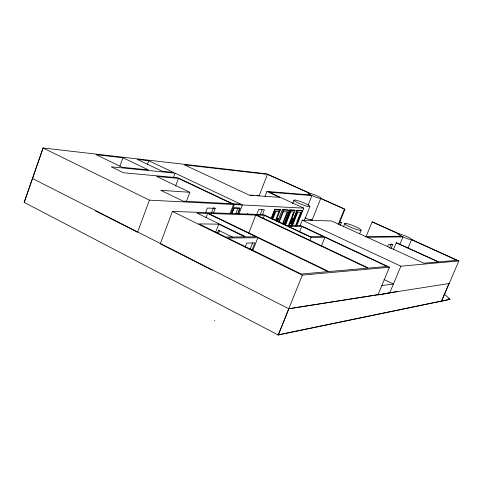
<?xml version="1.0" encoding="UTF-8"?>
<svg xmlns="http://www.w3.org/2000/svg" width="483" height="483" viewBox="0 0 483 483"><rect width="100%" height="100%" fill="white"/><g stroke="black" fill="none" stroke-linecap="round" stroke-linejoin="round"><path stroke-width="0.72" d="M277.81 219.191C277.459 220.182 277.254 220.779 277.882 219.228M291.158 222.766L291.376 221.757L291.804 221.8L291.231 222.802L291.804 221.8M291.231 222.802L291.376 221.757M292.155 220.942L292.3 219.898L292.155 220.942L291.726 220.9L292.3 219.898M444.034 293.736L450.053 299.363L278.262 335.015L24.174 202.395L43.096 147.985L266.833 173.856L309.458 193.188M24.174 202.395L43.096 147.985L149.428 200.143L303.771 208.131L296.707 225.917M95.344 210.449L95.229 210.763L137.552 232.269L149.428 200.143M119.887 166.152L122.924 157.772L148.408 169.913L122.296 167.305L96.087 154.687L122.924 157.772M147.484 164.274L148.782 160.736L173.536 172.431L162.264 171.302L137.184 159.408L148.782 160.736M173.5 177.315L175.051 173.149L242.394 204.955L238.91 213.981M175.577 186.1L178.444 178.414L231.828 203.717L183.142 201.133L160.73 190.302L189.831 192.306L186.42 201.375M32.482 178.511L288.81 308.746L449.196 283.485L458.85 260.947L400.866 266.199L389.6 293.121L377.935 294.962L389.485 267.232L300.861 225.639L286.54 225.428L263.615 214.609L172.407 211.415L160.278 243.818L211.952 270.088L212.079 269.762M205.516 212.9L207.364 208.052L215.207 208.39L213.329 213.311M206.048 217.628L207.636 213.45L255.966 236.821L245.956 236.905L196.931 213.088L207.636 213.45M211.391 213.208L213.534 207.587M215.503 232.583L218.727 224.178L244.935 236.918L225.845 237.075L198.93 223.883L218.727 224.178M217.507 233.078L218.57 230.306L219.632 230.313L218.304 233.766M230.856 213.703L234.37 204.538L177.865 177.768L123.533 172.775L111.217 166.822L175.051 173.149M230.083 213.444L233.518 204.496M231.882 213.42L234.001 207.907L239.888 208.173L237.884 213.86M232.045 213.492L234.164 207.98L240.045 208.251M235.837 213.715L237.998 208.107M237.721 213.788L239.888 208.173M308.679 193.061A7.1 0.869 21.6 0 0 310.454 194.86L311.921 195.561A7.1 0.869 21.6 0 0 320.712 198.519L321.207 198.477A7.1 0.869 21.6 0 0 317.416 196.007A7.1 0.869 21.6 0 0 309.597 193.212L267.467 174.363L259.172 195.724L256.914 195.561M248.745 233.102L255.767 215.068L367.78 268.162L328.881 271.585L208.686 213.486L255.767 215.068M256.721 214.47L258.634 209.55L264.358 209.803L262.462 214.669M245.171 247.242L246.801 243.064L254.825 242.913L251.872 250.46M265.034 196.297L266.93 191.425L310.678 194.969M260.246 214.446L262.142 209.586M250.013 249.548L252.694 242.689M263.066 218.799L264.412 215.358L311.167 237.443L324.932 237.292L387.064 266.465L368.499 268.095L256.642 215.092L264.412 215.358M252.953 250.2L257.831 237.727L328.011 271.663L301.211 274.024L227.728 238.004L257.831 237.727M271.211 218.219L274.736 209.23L280.472 209.658L276.167 220.604M271.597 218.401L275.123 209.411L280.472 209.658M272.026 219.306L275.232 211.137L279.053 211.3L275.485 220.375M272.563 219.819L276.119 210.757M279.283 211.53L280.092 209.477M276.608 220.816L277.586 218.322L278.383 218.443L277.157 221.558M276.837 220.918L277.816 218.425L278.383 218.443M276.934 221.449L278.154 218.334M277.791 221.16L282.35 209.586L287.542 209.827L288.52 210.28L283.032 224.184M278.776 221.625L283.334 210.045L288.52 210.28M279.029 222.754L283.63 211.083M282.519 223.587L287.131 211.904L283.424 211.747M283.992 224.456L289.728 209.93L294.769 210.159L295.137 210.334L288.906 226.08M292.541 203.796L293.912 200.324M284.366 224.631L290.108 210.099L295.137 210.334M285.061 224.74L290.18 211.777L293.779 211.934L288.236 225.941M285.375 225.416L290.905 211.421M292.33 216.324L293.139 214.271M292.094 219.053L290.639 223.394L291.177 223.4L292.849 219.173L292.094 219.053L292.849 219.173M290.639 223.394L292.318 219.155M292.632 219.071L291.177 223.4M290.681 225.935L296.894 210.262L301.784 210.491L302.147 210.66L296.067 225.978M291.05 226.11L297.262 210.431L302.147 210.66M291.817 225.99L297.323 212.085L300.818 212.236L295.342 226.038M292.511 225.519L297.975 211.735M297.637 220.936L299.019 217.453M299.569 216.058L300.951 212.58M308.039 205.335L311.921 195.561L269.085 192.137L303.771 208.131M300.021 225.748L302.243 220.176L331.543 220.942L423.869 263.223L438.274 261.955L396.271 242.726L393.385 249.651M299.52 231.925L301.724 226.394L323.26 236.507L310.243 236.622L288.218 226.225L301.724 226.394M304.35 220.52L309.875 206.633A8.646 1.147 21.6 0 0 299.206 201.127A8.646 1.147 21.6 0 0 296.761 202.28A8.646 1.147 21.6 0 0 309.875 206.633M304.966 217.924A7.076 1.014 21.7 0 0 312.103 220.067L320.712 198.519L344.947 209.284L338.915 224.203M309.766 240.945L311.167 237.443M389.485 267.232L302.31 275.135L278.262 335.015L288.81 308.746L378.056 294.69M321.28 246.354L324.932 237.292M338.335 224.19L344.379 209.254M340.34 225.289L341.439 222.572L340.086 221.951M343.401 226.883L344.79 223.466M359.702 233.675L361.103 230.258A8.863 1.195 22 0 0 349.746 224.42A8.863 1.195 22 0 0 347.959 225.929A8.863 1.195 22 0 0 361.103 230.258M365.957 236.93L372.139 221.848L399.586 234.068M387.505 246.795L388.368 244.706L392.667 244.567L390.952 248.697M389.497 248.033L391.212 243.903M399.888 244.32L402.985 236.881L367.654 237.304M408.057 248.063L411.546 239.725L456.924 260.313L438.769 261.907L396.271 242.726M448.683 284.064L441.528 301.126L449.196 283.485M291.798 220.936L292.372 219.934M277.954 334.858L440.665 301.217M383.756 293.712L397.744 291.497M381.866 285.574L393.434 284.004L384.033 279.53M365.498 236.598L401.608 236.229M339.247 222.524L341.439 222.572M276.856 221.105L277.308 221.154M277.212 220.224L277.665 220.266M291.726 220.9L292.082 220.906M232.74 203.766L240.782 204.194M250.152 195.078L253.907 195.349M178.444 178.414L156.613 176.428L189.831 192.306M267.467 174.363L184.271 164.812L249.415 195.204L279.814 197.366L266.93 191.425M321.129 198.483L344.947 209.284M411.878 239.64L458.85 260.947M372.139 221.848L398.922 233.995M391.695 244.126L392.667 244.567M296.894 210.262L297.262 210.431M310.774 219.451L312.103 220.067M289.728 209.93L290.108 210.099M282.35 209.586L283.334 210.045M302.243 220.176L400.866 266.199M274.736 209.23L275.123 209.411M277.725 210.679L279.053 211.3M448.635 298.651L449.993 299.291L441.528 301.126M247.64 213.981L248.033 214.174L247.127 213.969M214.09 207.853L215.207 208.39M218.57 230.306L232.534 237.129M172.407 211.415L302.31 275.135M214.343 320.235L214.687 320.416M411.957 239.52L411.232 239.731A7.281 0.912 22.3 0 1 403.764 237.238L400.655 235.746A7.281 0.912 22.3 0 1 398.638 233.995L400.25 234.195A7.281 0.912 22.3 0 1 407.501 236.857A7.281 0.912 22.3 0 1 411.957 239.52"/></g></svg>
